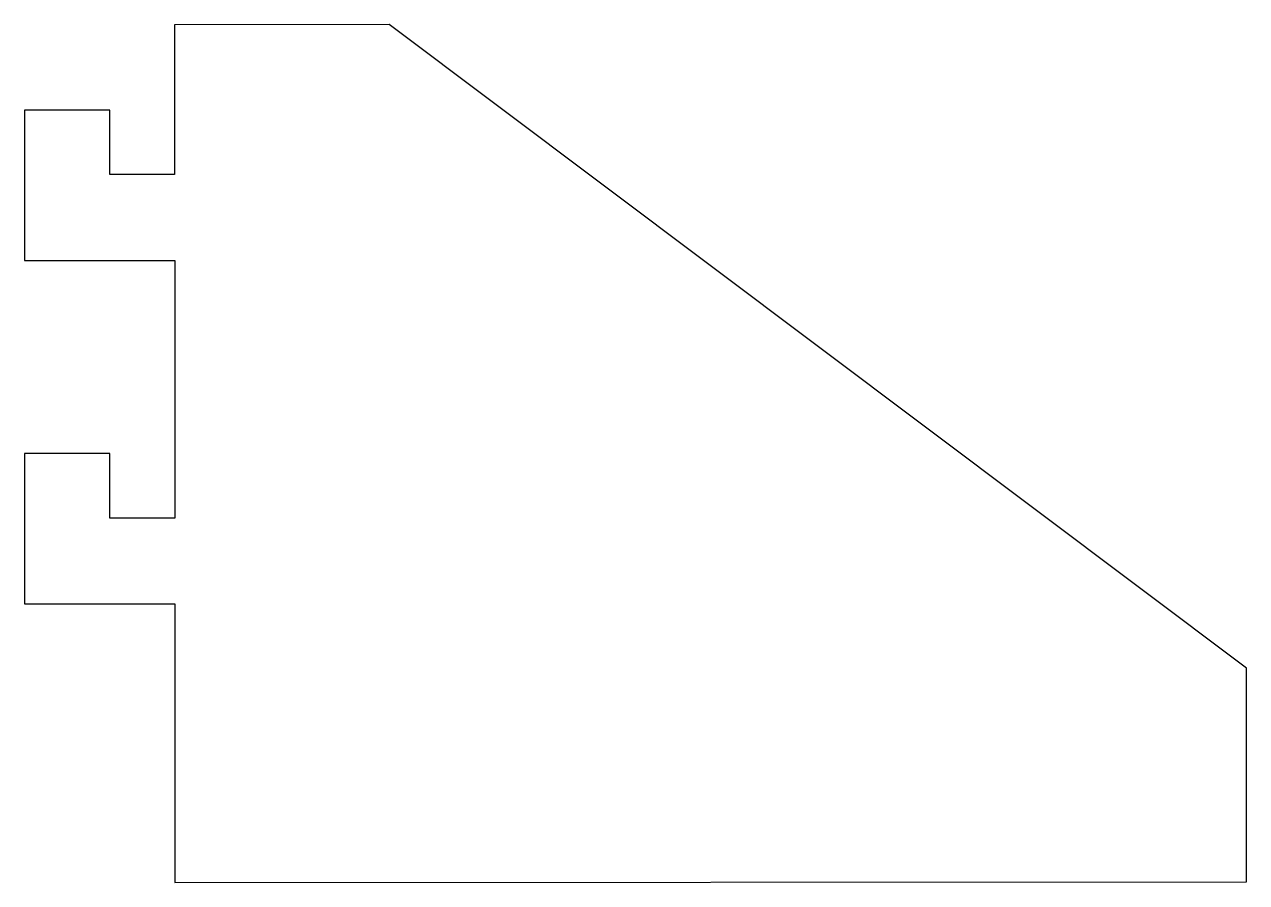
# Model space of a CAD drawing. Extents: x 0 to 57, y 0 to 40.
import ezdxf

# ---------------------------------------------------------------- set-up
doc = ezdxf.new("R2010")
doc.units = 0
doc.layers.add('Layer_1', color=7, linetype='CONTINUOUS')

msp = doc.modelspace()

# ---------------------------------------------------------------- linework, layer by layer
at = {"layer": 'Layer_1', "color": 7}
for p, q in [((17.01814, 40.003624), (7.01814, 39.987368)), ((7.01814, 39.987368), (7.020257, 33.004005)), ((56.999999, 10.003724), (17.01814, 40.003624)), ((4.00031, 36.004007), (0.017628, 36.004007)), ((0.017628, 36.004007), (0.019124, 29.003624)), ((3.999689, 33.004005), (4.00031, 36.004007)), ((7.020257, 33.004005), (3.999689, 33.004005)), ((0.019124, 29.003624), (7.023327, 29.003624)), ((7.023327, 29.003624), (7.029149, 17.004198)), ((3.999995, 20.004107), (0.018125, 20.004107)), ((0.018125, 20.004107), (0.018125, 13.003718)), ((3.999995, 17.003916), (3.999995, 20.004107)), ((7.029149, 17.004198), (3.999995, 17.003916)), ((0.018125, 13.003718), (7.031354, 13.003718)), ((7.031354, 13.003718), (7.035765, 0.017742)), ((56.999999, 0.05302), (56.999999, 10.003724)), ((7.035765, 0.017742), (56.999999, 0.05302))]:
    msp.add_line(p, q, dxfattribs=at)

doc.saveas('drawing.dxf')
